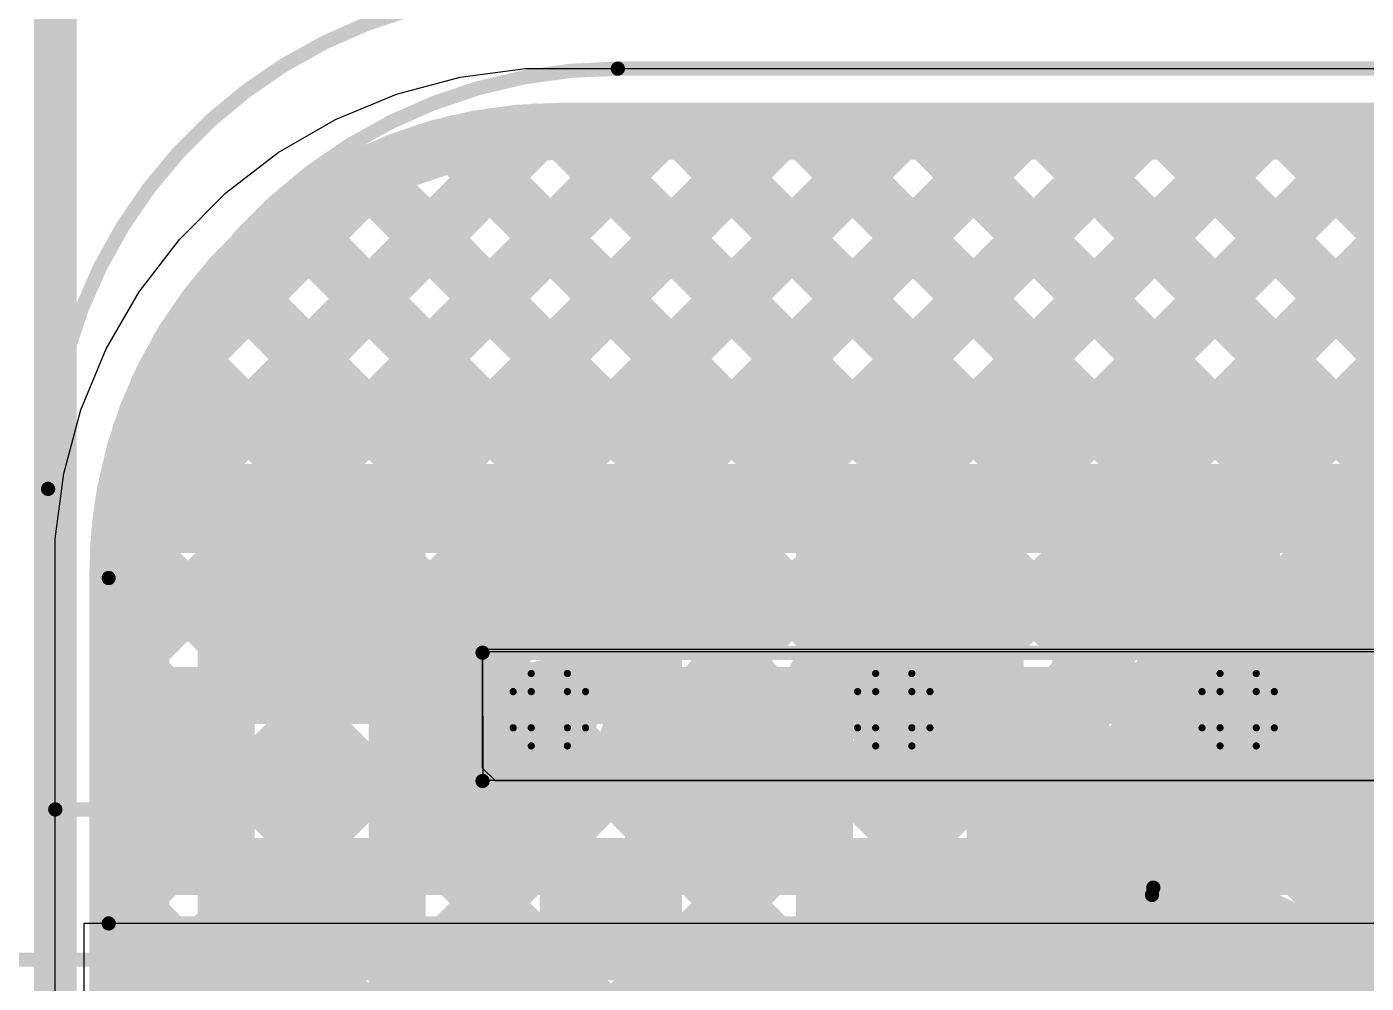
# Model space of a CAD drawing. Header units: millimetres. Extents: x 13 to 259, y -2 to 326.
# Drawn here: x 67.6 to 77, y 75.38 to 82.09 of the extents above; entities that cross this region are included whole.
import ezdxf

# ---------------------------------------------------------------- set-up
doc = ezdxf.new("R2010")
doc.units = ezdxf.units.MM
for name, color, linetype in [('BottomLayer', 5, 'Continuous'), ('BottomSolder', 6, 'Continuous'), ('ConnectLayer', 7, 'Continuous'), ('DrillDrawing', 1, 'Continuous'), ('Mechanical14', 56, 'Continuous'), ('Mechanical2', 216, 'Continuous'), ('Mechanical34', 56, 'Continuous'), ('Mechanical8', 56, 'Continuous'), ('Mechanical9', 56, 'Continuous'), ('MidLayer1', 16, 'Continuous'), ('MidLayer2', 76, 'Continuous'), ('MidLayer3', 90, 'Continuous'), ('MidLayer4', 156, 'Continuous'), ('MidLayer5', 130, 'Continuous'), ('MidLayer6', 216, 'Continuous'), ('MultiLayer', 9, 'Continuous'), ('TopLayer', 1, 'Continuous'), ('TopSolder', 216, 'Continuous')]:
    doc.layers.add(name, color=color, linetype=linetype)

# ---------------------------------------------------------------- blocks, each defined once
blk = doc.blocks.new('MTG240_400_177')
at = {"layer": 'BottomLayer', "const_width": 2}
blk.add_lwpolyline([(-1, 0, 1), (1, 0, 1)], format="xyb", close=True, dxfattribs=at)
at = {"layer": 'BottomSolder', "const_width": 2.1016}
blk.add_lwpolyline([(-1.0508, 0, 1), (1.0508, 0, 1)], format="xyb", close=True, dxfattribs=at)
at = {"layer": 'MidLayer1', "const_width": 2}
blk.add_lwpolyline([(-1, 0, 1), (1, 0, 1)], format="xyb", close=True, dxfattribs=at)
at = {"layer": 'MidLayer2', "const_width": 2}
blk.add_lwpolyline([(-1, 0, 1), (1, 0, 1)], format="xyb", close=True, dxfattribs=at)
at = {"layer": 'MidLayer3', "const_width": 2}
blk.add_lwpolyline([(-1, 0, 1), (1, 0, 1)], format="xyb", close=True, dxfattribs=at)
at = {"layer": 'MidLayer4', "const_width": 2}
blk.add_lwpolyline([(-1, 0, 1), (1, 0, 1)], format="xyb", close=True, dxfattribs=at)
at = {"layer": 'MidLayer5', "const_width": 2}
blk.add_lwpolyline([(-1, 0, 1), (1, 0, 1)], format="xyb", close=True, dxfattribs=at)
at = {"layer": 'MidLayer6', "const_width": 2}
blk.add_lwpolyline([(-1, 0, 1), (1, 0, 1)], format="xyb", close=True, dxfattribs=at)
at = {"layer": 'MultiLayer', "const_width": 2}
blk.add_lwpolyline([(-1, 0, 1), (1, 0, 1)], format="xyb", close=True, dxfattribs=at)
at = {"layer": 'TopLayer', "const_width": 2}
blk.add_lwpolyline([(-1, 0, 1), (1, 0, 1)], format="xyb", close=True, dxfattribs=at)
at = {"layer": 'TopSolder', "const_width": 2.1016}
blk.add_lwpolyline([(-1.0508, 0, 1), (1.0508, 0, 1)], format="xyb", close=True, dxfattribs=at)
blk = doc.blocks.new('MTG270_500_182')
at = {"layer": 'BottomLayer', "const_width": 2.5}
blk.add_lwpolyline([(-1.25, 0, 1), (1.25, 0, 1)], format="xyb", close=True, dxfattribs=at)
at = {"layer": 'BottomSolder', "const_width": 2.6016}
blk.add_lwpolyline([(-1.3008, 0, 1), (1.3008, 0, 1)], format="xyb", close=True, dxfattribs=at)
at = {"layer": 'MidLayer1', "const_width": 2.5}
blk.add_lwpolyline([(-1.25, 0, 1), (1.25, 0, 1)], format="xyb", close=True, dxfattribs=at)
at = {"layer": 'MidLayer2', "const_width": 2.5}
blk.add_lwpolyline([(-1.25, 0, 1), (1.25, 0, 1)], format="xyb", close=True, dxfattribs=at)
at = {"layer": 'MidLayer3', "const_width": 2.5}
blk.add_lwpolyline([(-1.25, 0, 1), (1.25, 0, 1)], format="xyb", close=True, dxfattribs=at)
at = {"layer": 'MidLayer4', "const_width": 2.5}
blk.add_lwpolyline([(-1.25, 0, 1), (1.25, 0, 1)], format="xyb", close=True, dxfattribs=at)
at = {"layer": 'MidLayer5', "const_width": 2.5}
blk.add_lwpolyline([(-1.25, 0, 1), (1.25, 0, 1)], format="xyb", close=True, dxfattribs=at)
at = {"layer": 'MidLayer6', "const_width": 2.5}
blk.add_lwpolyline([(-1.25, 0, 1), (1.25, 0, 1)], format="xyb", close=True, dxfattribs=at)
at = {"layer": 'MultiLayer', "const_width": 2.5}
blk.add_lwpolyline([(-1.25, 0, 1), (1.25, 0, 1)], format="xyb", close=True, dxfattribs=at)
at = {"layer": 'TopLayer', "const_width": 2.5}
blk.add_lwpolyline([(-1.25, 0, 1), (1.25, 0, 1)], format="xyb", close=True, dxfattribs=at)
at = {"layer": 'TopSolder', "const_width": 2.6016}
blk.add_lwpolyline([(-1.3008, 0, 1), (1.3008, 0, 1)], format="xyb", close=True, dxfattribs=at)

msp = doc.modelspace()

# ---------------------------------------------------------------- linework, layer by layer
at = {"layer": 'BottomLayer', "const_width": 0.25}
for points in [[(71.144, 77.3, 1), (71.394, 77.3, 1)], [(73.5622, 77.3, 1), (73.8121, 77.3, 1)], [(75.9803, 77.3, 1), (76.2303, 77.3, 1)]]:
    msp.add_lwpolyline(points, format="xyb", close=True, dxfattribs=at)
at = {"layer": 'BottomSolder', "const_width": 0.3516}
for points in [[(71.0932, 77.3, 1), (71.4448, 77.3, 1)], [(73.5114, 77.3, 1), (73.8629, 77.3, 1)], [(75.9295, 77.3, 1), (76.2811, 77.3, 1)]]:
    msp.add_lwpolyline(points, format="xyb", close=True, dxfattribs=at)
at = {"layer": 'ConnectLayer'}
for p, q in [((70.1949, 81.6197), (70.6422, 81.7396)), ((70.1949, 81.6197), (70.6422, 81.7395)), ((70.6422, 81.7396), (71.1014, 81.8)), ((70.6422, 81.7395), (71.1014, 81.8)), ((71.1014, 81.8), (71.3329, 81.8)), ((71.1014, 81.8), (71.3329, 81.8)), ((71.3329, 81.8), (93.9, 81.8)), ((71.3329, 81.8), (71.3329, 81.8)), ((71.3329, 81.8), (93.9, 81.8)), ((69.767, 81.4425), (70.1949, 81.6197)), ((69.767, 81.4425), (70.1949, 81.6197)), ((69.3659, 81.2109), (69.767, 81.4425)), ((69.3659, 81.2109), (69.767, 81.4425)), ((68.9985, 80.929), (69.3659, 81.2109)), ((68.9985, 80.929), (69.3659, 81.2109)), ((68.6711, 80.6015), (68.9985, 80.929)), ((68.6711, 80.6015), (68.9985, 80.929)), ((68.3891, 80.2341), (68.6711, 80.6015)), ((68.3891, 80.2341), (68.6711, 80.6015)), ((68.1576, 79.833), (68.3891, 80.2341)), ((68.1576, 79.833), (68.3891, 80.2341)), ((67.9803, 79.4052), (68.1576, 79.833)), ((67.9804, 79.4052), (68.1576, 79.833)), ((67.8605, 78.9578), (67.9803, 79.4052)), ((67.8605, 78.9578), (67.9804, 79.4052)), ((67.8, 78.4987), (67.8605, 78.9578)), ((67.8, 78.4987), (67.8605, 78.9578)), ((67.8, 78.2671), (67.8, 78.4987)), ((67.8, 78.2671), (67.8, 78.4987)), ((67.8, 78.1475), (67.8, 78.2671)), ((67.8, 78.2671), (67.8, 78.2671)), ((67.8, 78.2671), (67.8, 78.2671)), ((67.8, 67.8), (67.8, 78.2671)), ((67.8, 67.8), (67.8, 78.1475)), ((70.8, 77.15), (70.8, 77.725)), ((70.8, 77.725), (100.8311, 77.725)), ((70.8, 76.8898), (70.8, 77.15)), ((70.8898, 76.8), (70.8, 76.8898)), ((101.875, 76.8), (70.8898, 76.8))]:
    msp.add_line(p, q, dxfattribs=at)
at = {"layer": 'ConnectLayer', "const_width": 0.4}
for points in [[(68.24, 77.5738), (72.0262, 81.36)], [(68.24, 75.8768), (73.7233, 81.36)], [(68.24, 73.3312), (76.2688, 81.36)], [(68.24, 76.7253), (72.8747, 81.36)], [(68.24, 77.5738), (72.0262, 81.36)], [(68.24, 75.8768), (73.7233, 81.36)], [(68.24, 73.3312), (76.2688, 81.36)], [(68.24, 76.7253), (72.8747, 81.36)], [(68.24, 68.24), (81.36, 81.36)], [(68.24, 68.24), (81.36, 81.36)], [(68.24, 71.6342), (77.9659, 81.36)], [(68.24, 69.0886), (80.5115, 81.36)], [(68.24, 70.7856), (78.8144, 81.36)], [(68.24, 69.9371), (79.663, 81.36)], [(68.24, 72.4827), (77.1174, 81.36)], [(68.24, 74.1797), (75.4203, 81.36)], [(68.24, 73.3312), (76.2688, 81.36)], [(68.24, 77.5738), (72.0262, 81.36)], [(68.24, 75.0283), (74.5718, 81.36)], [(68.24, 76.7253), (72.8747, 81.36)], [(68.24, 75.8768), (73.7233, 81.36)], [(68.24, 76.7253), (72.8747, 81.36)], [(68.24, 77.5738), (72.0262, 81.36)], [(68.2442, 78.4265), (71.1736, 81.3559)], [(68.2442, 78.4265), (71.1736, 81.3559)], [(68.2442, 78.4265), (71.1736, 81.3559)], [(68.2442, 78.4265), (71.1736, 81.3559)], [(69.0885, 68.24), (82.2085, 81.36)], [(69.1827, 79.365), (71.1736, 81.3559)], [(69.9371, 68.24), (83.0571, 81.36)], [(70.0312, 79.365), (72.0262, 81.36)], [(70.1383, 77.775), (73.7233, 81.36)], [(70.8797, 79.365), (72.8747, 81.36)], [(71.0656, 77.8538), (74.5718, 81.36)], [(71.0656, 77.8538), (74.5718, 81.36)], [(71.2834, 78.0717), (74.5718, 81.36)], [(71.3329, 81.36), (93.9, 81.36)], [(71.3329, 81.36), (93.9, 81.36)], [(71.3329, 81.36), (93.9, 81.36)], [(71.3329, 81.36), (93.9, 81.36)], [(71.3329, 81.36), (93.9, 81.36)], [(71.3748, 81.36), (75.5217, 77.213)], [(71.3748, 81.36), (75.5217, 77.213)], [(71.3748, 81.36), (84.4948, 68.24)], [(71.3748, 81.36), (73.3698, 79.365)], [(71.3748, 81.36), (74.6631, 78.0717)], [(71.7283, 79.365), (73.7233, 81.36)], [(71.7293, 77.669), (75.4203, 81.36)], [(71.7293, 77.669), (75.4203, 81.36)], [(72.003, 74.5486), (78.8144, 81.36)], [(72.003, 74.5486), (78.8144, 81.36)], [(72.132, 78.0717), (75.4203, 81.36)], [(72.2233, 81.36), (75.7867, 77.7966)], [(72.2233, 81.36), (75.7867, 77.7966)], [(72.2233, 81.36), (85.3433, 68.24)], [(72.2233, 81.36), (74.2183, 79.365)], [(72.2233, 81.36), (75.5116, 78.0717)], [(72.5768, 79.365), (74.5718, 81.36)], [(72.9805, 78.0717), (76.2688, 81.36)], [(73.0718, 81.36), (78.2764, 76.1554)], [(73.0718, 81.36), (78.2764, 76.1554)], [(73.0718, 81.36), (86.1918, 68.24)], [(73.0718, 81.36), (75.0668, 79.365)], [(73.0718, 81.36), (76.3602, 78.0717)], [(73.4253, 79.365), (75.4203, 81.36)], [(73.6459, 77.8886), (77.1174, 81.36)], [(73.6459, 77.8886), (77.1174, 81.36)], [(73.829, 78.0717), (77.1174, 81.36)], [(73.9204, 81.36), (77.9352, 77.3452)], [(73.9204, 81.36), (77.9352, 77.3452)], [(73.9204, 81.36), (87.0404, 68.24)], [(73.9204, 81.36), (75.9154, 79.365)], [(73.9204, 81.36), (77.2087, 78.0717)], [(74.1991, 77.5932), (77.9659, 81.36)], [(74.1991, 77.5932), (77.9659, 81.36)], [(74.2738, 79.365), (76.2688, 81.36)], [(74.6776, 78.0717), (77.9659, 81.36)], [(74.7689, 81.36), (78.2879, 77.841)], [(74.7689, 81.36), (78.2879, 77.841)], [(74.7689, 81.36), (87.8889, 68.24)], [(74.7689, 81.36), (76.7639, 79.365)], [(74.7689, 81.36), (78.0572, 78.0717)], [(75.1224, 79.365), (77.1174, 81.36)], [(75.5261, 78.0717), (78.8144, 81.36)], [(75.6174, 81.36), (84.4418, 72.5356)], [(75.6174, 81.36), (84.4418, 72.5356)], [(75.6174, 81.36), (88.7374, 68.24)], [(75.6174, 81.36), (77.6124, 79.365)], [(75.6174, 81.36), (78.9058, 78.0717)], [(75.9709, 79.365), (77.9659, 81.36)], [(76.1872, 77.8843), (79.663, 81.36)], [(76.1872, 77.8843), (79.663, 81.36)], [(76.3483, 76.3483), (81.36, 81.36)], [(76.3483, 76.3483), (81.36, 81.36)], [(76.3483, 76.3483), (81.36, 81.36)], [(76.3483, 76.3483), (81.36, 81.36)], [(76.3746, 78.0717), (79.663, 81.36)], [(76.4659, 81.36), (80.372, 77.4539)], [(76.4659, 81.36), (80.372, 77.4539)], [(76.4659, 81.36), (89.5859, 68.24)], [(76.4659, 81.36), (78.4609, 79.365)], [(76.4659, 81.36), (79.7543, 78.0717)], [(76.658, 77.5065), (80.5115, 81.36)], [(76.658, 77.5065), (80.5115, 81.36)], [(76.8194, 79.365), (78.8144, 81.36)], [(70.6116, 81.2747), (75.386, 76.5003)], [(70.6116, 81.2747), (75.386, 76.5003)], [(70.6116, 81.2747), (83.6462, 68.24)], [(70.6116, 81.2747), (72.5212, 79.365)], [(70.6116, 81.2747), (73.8146, 78.0717)], [(68.5182, 79.5491), (70.051, 81.0818)], [(68.5182, 79.5491), (70.051, 81.0818)], [(68.5182, 79.5491), (70.051, 81.0818)], [(68.5182, 79.5491), (70.051, 81.0818)], [(68.5182, 79.5491), (70.051, 81.0818)], [(69.9863, 81.0515), (73.296, 77.7417)], [(69.9863, 81.0515), (73.296, 77.7417)], [(69.9863, 81.0515), (82.7977, 68.24)], [(69.9863, 81.0515), (71.6727, 79.365)], [(69.9863, 81.0515), (72.9661, 78.0717)], [(69.4604, 80.7288), (73.1662, 77.023)], [(69.4604, 80.7288), (73.1662, 77.023)], [(69.4604, 80.7288), (81.9492, 68.24)], [(69.4604, 80.7288), (70.8242, 79.365)], [(69.4604, 80.7288), (72.1175, 78.0717)], [(69.0201, 80.3206), (71.4961, 77.8445)], [(69.0201, 80.3206), (71.4961, 77.8445)], [(69.0201, 80.3206), (81.1007, 68.24)], [(69.0201, 80.3206), (69.9757, 79.365)], [(69.0201, 80.3206), (71.269, 78.0717)], [(68.6633, 79.8289), (70.8152, 77.677)], [(68.6633, 79.8289), (70.8152, 77.677)], [(68.6633, 79.8289), (80.2521, 68.24)], [(68.6633, 79.8289), (69.1271, 79.365)], [(68.6633, 79.8289), (70.5417, 77.9504)], [(68.4415, 79.365), (81.9644, 79.365)], [(68.3987, 79.2449), (73.0175, 74.6261)], [(68.3987, 79.2449), (73.0175, 74.6261)], [(68.3987, 79.2449), (79.4036, 68.24)], [(68.3987, 79.2449), (69.8686, 77.775)], [(68.2908, 78.825), (131.6358, 78.825)], [(68.3999, 68.24), (68.3999, 78.825)], [(68.9999, 68.24), (68.9999, 78.825)], [(69.5999, 68.24), (69.5999, 78.825)], [(70.1999, 68.24), (70.1999, 78.825)], [(70.7999, 68.24), (70.7999, 78.825)], [(71.3999, 68.24), (71.3999, 78.825)], [(71.9999, 68.24), (71.9999, 78.825)], [(72.5999, 68.24), (72.5999, 78.825)], [(73.1999, 68.24), (73.1999, 78.825)], [(73.7999, 68.24), (73.7999, 78.825)], [(74.3999, 68.24), (74.3999, 78.825)], [(74.9998, 68.24), (74.9998, 78.825)], [(75.5998, 68.24), (75.5998, 78.825)], [(76.1998, 68.24), (76.1998, 78.825)], [(76.7998, 68.24), (76.7998, 78.825)], [(68.2523, 78.5427), (73.1383, 73.6568)], [(68.2523, 78.5427), (73.1383, 73.6568)], [(68.2523, 78.5427), (78.5551, 68.24)], [(68.2523, 78.5427), (69.675, 77.12)], [(68.258, 78.5998), (131.6685, 78.5998)], [(68.24, 68.24), (68.24, 78.2671)], [(68.24, 68.24), (68.24, 78.2671)], [(68.24, 68.24), (68.24, 78.2671)], [(68.24, 68.24), (68.24, 78.2671)], [(68.24, 68.24), (68.24, 78.2671)], [(70.5549, 77.9701), (70.6674, 78.0453)], [(70.6674, 78.0453), (70.8, 78.0717)], [(70.8, 78.0717), (82.0101, 78.0717)], [(68.24, 77.9998), (133.1439, 77.9998)], [(70.4798, 77.8577), (70.5549, 77.9701)], [(70.4633, 77.775), (70.4798, 77.8577)], [(69.675, 77.775), (70.4633, 77.775)], [(69.675, 77.775), (69.675, 72.4561)], [(68.24, 77.7065), (71.0017, 74.9448)], [(68.24, 77.7065), (71.0017, 74.9448)], [(68.24, 77.7065), (77.7066, 68.24)], [(68.24, 77.7065), (69.675, 76.2715)], [(68.24, 75.0283), (70.7152, 77.5034)], [(68.24, 75.0283), (70.7152, 77.5034)], [(71.8135, 77.5271), (73.6761, 75.6645)], [(71.8135, 77.5271), (73.6761, 75.6645)], [(68.24, 77.3998), (132.9186, 77.3998)], [(68.24, 72.4827), (73.0986, 77.3412)], [(68.24, 72.4827), (73.0986, 77.3412)], [(68.24, 75.8768), (69.675, 77.3118)], [(74.6509, 76.348), (75.521, 77.2181)], [(74.6509, 76.348), (75.521, 77.2181)], [(76.9009, 76.0524), (77.9633, 77.1148)], [(76.9009, 76.0524), (77.9633, 77.1148)], [(76.6019, 76.9814), (77.6276, 75.9557)], [(76.6019, 76.9814), (77.6276, 75.9557)], [(68.24, 76.858), (70.7384, 74.3596)], [(68.24, 76.858), (70.7384, 74.3596)], [(68.24, 76.858), (76.858, 68.24)], [(68.24, 76.858), (69.675, 75.423)], [(68.24, 74.1797), (70.9, 76.8397)], [(68.24, 74.1797), (70.9, 76.8397)], [(71.646, 76.8462), (73.3397, 75.1524)], [(71.646, 76.8462), (73.3397, 75.1524)], [(74.1289, 76.9089), (74.6792, 76.3585)], [(74.1289, 76.9089), (74.6792, 76.3585)], [(68.24, 76.7998), (140.6197, 76.7998)], [(71.6215, 75.0156), (73.3939, 76.788)], [(71.6215, 75.0156), (73.3939, 76.788)], [(73.4101, 76.7791), (74.1212, 76.068)], [(73.4101, 76.7791), (74.1212, 76.068)], [(75.6498, 76.4983), (75.8988, 76.7473)], [(75.6498, 76.4983), (75.8988, 76.7473)], [(76.0183, 76.7165), (76.4112, 76.3236)], [(76.0183, 76.7165), (76.4112, 76.3236)], [(68.24, 75.0283), (69.675, 76.4633)], [(68.24, 76.1998), (141.7249, 76.1998)], [(68.24, 76.0095), (71.8879, 72.3616)], [(68.24, 76.0095), (71.8879, 72.3616)], [(68.24, 76.0095), (76.0095, 68.24)], [(68.24, 76.0095), (69.675, 74.5745)], [(68.24, 74.1797), (69.675, 75.6147)], [(68.24, 75.5998), (134.4732, 75.5998)]]:
    msp.add_lwpolyline(points, dxfattribs=at)
for points in [[(68.24, 78.2671, -0.414214), (71.3329, 81.36)], [(68.24, 78.2671, -0.414214), (71.3329, 81.36)], [(68.24, 78.2671, -0.414214), (71.3329, 81.36)], [(68.24, 78.2671, -0.414214), (71.3329, 81.36)], [(68.4415, 79.365, -0.311505), (71.3329, 81.36)], [(68.24, 78.2671, -0.045373), (68.2908, 78.825)], [(73.25, 74.9436, -0.554479), (77.2454, 75.7517)], [(73.25, 74.9436, -0.554479), (77.2454, 75.7517)]]:
    msp.add_lwpolyline(points, format="xyb", dxfattribs=at)
at = {"layer": 'ConnectLayer'}
for points, const_width in [([(71.0736, 81.3559, 1), (71.2736, 81.3559, 1)], 0.2), ([(71.0736, 81.3559, 1), (71.2736, 81.3559, 1)], 0.2), ([(71.0736, 81.3559, 1), (71.2736, 81.3559, 1)], 0.2), ([(71.0736, 81.3559, 1), (71.2736, 81.3559, 1)], 0.2), ([(71.0736, 81.3559, 1), (71.2736, 81.3559, 1)], 0.2), ([(71.2329, 81.36, 1), (71.4329, 81.36, 1)], 0.2), ([(71.2329, 81.36, 1), (71.4329, 81.36, 1)], 0.2), ([(71.2329, 81.36, 1), (71.4329, 81.36, 1)], 0.2), ([(71.2329, 81.36, 1), (71.4329, 81.36, 1)], 0.2), ([(71.2329, 81.36, 1), (71.4329, 81.36, 1)], 0.2), ([(71.2329, 81.36, 1), (71.4329, 81.36, 1)], 0.2), ([(71.2329, 81.36, 1), (71.4329, 81.36, 1)], 0.2), ([(71.2329, 81.36, 1), (71.4329, 81.36, 1)], 0.2), ([(71.2329, 81.36, 1), (71.4329, 81.36, 1)], 0.2), ([(71.2329, 81.36, 1), (71.4329, 81.36, 1)], 0.2), ([(71.2748, 81.36, 1), (71.4748, 81.36, 1)], 0.2), ([(71.2748, 81.36, 1), (71.4748, 81.36, 1)], 0.2), ([(71.2748, 81.36, 1), (71.4748, 81.36, 1)], 0.2), ([(71.2748, 81.36, 1), (71.4748, 81.36, 1)], 0.2), ([(71.2748, 81.36, 1), (71.4748, 81.36, 1)], 0.2), ([(71.9262, 81.36, 1), (72.1262, 81.36, 1)], 0.2), ([(71.9262, 81.36, 1), (72.1262, 81.36, 1)], 0.2), ([(71.9262, 81.36, 1), (72.1262, 81.36, 1)], 0.2), ([(71.9262, 81.36, 1), (72.1262, 81.36, 1)], 0.2), ([(71.9262, 81.36, 1), (72.1262, 81.36, 1)], 0.2), ([(72.1233, 81.36, 1), (72.3233, 81.36, 1)], 0.2), ([(72.1233, 81.36, 1), (72.3233, 81.36, 1)], 0.2), ([(72.1233, 81.36, 1), (72.3233, 81.36, 1)], 0.2), ([(72.1233, 81.36, 1), (72.3233, 81.36, 1)], 0.2), ([(72.1233, 81.36, 1), (72.3233, 81.36, 1)], 0.2), ([(72.7747, 81.36, 1), (72.9747, 81.36, 1)], 0.2), ([(72.7747, 81.36, 1), (72.9747, 81.36, 1)], 0.2), ([(72.7747, 81.36, 1), (72.9747, 81.36, 1)], 0.2), ([(72.7747, 81.36, 1), (72.9747, 81.36, 1)], 0.2), ([(72.7747, 81.36, 1), (72.9747, 81.36, 1)], 0.2), ([(72.9718, 81.36, 1), (73.1718, 81.36, 1)], 0.2), ([(72.9718, 81.36, 1), (73.1718, 81.36, 1)], 0.2), ([(72.9718, 81.36, 1), (73.1718, 81.36, 1)], 0.2), ([(72.9718, 81.36, 1), (73.1718, 81.36, 1)], 0.2), ([(72.9718, 81.36, 1), (73.1718, 81.36, 1)], 0.2), ([(73.6233, 81.36, 1), (73.8233, 81.36, 1)], 0.2), ([(73.6233, 81.36, 1), (73.8233, 81.36, 1)], 0.2), ([(73.6233, 81.36, 1), (73.8233, 81.36, 1)], 0.2), ([(73.6233, 81.36, 1), (73.8233, 81.36, 1)], 0.2), ([(73.6233, 81.36, 1), (73.8233, 81.36, 1)], 0.2), ([(73.8204, 81.36, 1), (74.0204, 81.36, 1)], 0.2), ([(73.8204, 81.36, 1), (74.0204, 81.36, 1)], 0.2), ([(73.8204, 81.36, 1), (74.0204, 81.36, 1)], 0.2), ([(73.8204, 81.36, 1), (74.0204, 81.36, 1)], 0.2), ([(73.8204, 81.36, 1), (74.0204, 81.36, 1)], 0.2), ([(74.4718, 81.36, 1), (74.6718, 81.36, 1)], 0.2), ([(74.4718, 81.36, 1), (74.6718, 81.36, 1)], 0.2), ([(74.4718, 81.36, 1), (74.6718, 81.36, 1)], 0.2), ([(74.4718, 81.36, 1), (74.6718, 81.36, 1)], 0.2), ([(74.4718, 81.36, 1), (74.6718, 81.36, 1)], 0.2), ([(74.6689, 81.36, 1), (74.8689, 81.36, 1)], 0.2), ([(74.6689, 81.36, 1), (74.8689, 81.36, 1)], 0.2), ([(74.6689, 81.36, 1), (74.8689, 81.36, 1)], 0.2), ([(74.6689, 81.36, 1), (74.8689, 81.36, 1)], 0.2), ([(74.6689, 81.36, 1), (74.8689, 81.36, 1)], 0.2), ([(75.3203, 81.36, 1), (75.5203, 81.36, 1)], 0.2), ([(75.3203, 81.36, 1), (75.5203, 81.36, 1)], 0.2), ([(75.3203, 81.36, 1), (75.5203, 81.36, 1)], 0.2), ([(75.3203, 81.36, 1), (75.5203, 81.36, 1)], 0.2), ([(75.3203, 81.36, 1), (75.5203, 81.36, 1)], 0.2), ([(75.5174, 81.36, 1), (75.7174, 81.36, 1)], 0.2), ([(75.5174, 81.36, 1), (75.7174, 81.36, 1)], 0.2), ([(75.5174, 81.36, 1), (75.7174, 81.36, 1)], 0.2), ([(75.5174, 81.36, 1), (75.7174, 81.36, 1)], 0.2), ([(75.5174, 81.36, 1), (75.7174, 81.36, 1)], 0.2), ([(76.1688, 81.36, 1), (76.3688, 81.36, 1)], 0.2), ([(76.1688, 81.36, 1), (76.3688, 81.36, 1)], 0.2), ([(76.1688, 81.36, 1), (76.3688, 81.36, 1)], 0.2), ([(76.1688, 81.36, 1), (76.3688, 81.36, 1)], 0.2), ([(76.1688, 81.36, 1), (76.3688, 81.36, 1)], 0.2), ([(76.3659, 81.36, 1), (76.5659, 81.36, 1)], 0.2), ([(76.3659, 81.36, 1), (76.5659, 81.36, 1)], 0.2), ([(76.3659, 81.36, 1), (76.5659, 81.36, 1)], 0.2), ([(76.3659, 81.36, 1), (76.5659, 81.36, 1)], 0.2), ([(76.3659, 81.36, 1), (76.5659, 81.36, 1)], 0.2), ([(77.0174, 81.36, 1), (77.2174, 81.36, 1)], 0.2), ([(77.0174, 81.36, 1), (77.2174, 81.36, 1)], 0.2), ([(77.0174, 81.36, 1), (77.2174, 81.36, 1)], 0.2), ([(77.0174, 81.36, 1), (77.2174, 81.36, 1)], 0.2), ([(77.0174, 81.36, 1), (77.2174, 81.36, 1)], 0.2), ([(70.5116, 81.2747, 1), (70.7116, 81.2747, 1)], 0.2), ([(70.5116, 81.2747, 1), (70.7116, 81.2747, 1)], 0.2), ([(70.5116, 81.2747, 1), (70.7116, 81.2747, 1)], 0.2), ([(70.5116, 81.2747, 1), (70.7116, 81.2747, 1)], 0.2), ([(70.5116, 81.2747, 1), (70.7116, 81.2747, 1)], 0.2), ([(69.951, 81.0818, 1), (70.151, 81.0818, 1)], 0.2), ([(69.951, 81.0818, 1), (70.151, 81.0818, 1)], 0.2), ([(69.951, 81.0818, 1), (70.151, 81.0818, 1)], 0.2), ([(69.951, 81.0818, 1), (70.151, 81.0818, 1)], 0.2), ([(69.951, 81.0818, 1), (70.151, 81.0818, 1)], 0.2), ([(69.8863, 81.0515, 1), (70.0863, 81.0515, 1)], 0.2), ([(69.8863, 81.0515, 1), (70.0863, 81.0515, 1)], 0.2), ([(69.8863, 81.0515, 1), (70.0863, 81.0515, 1)], 0.2), ([(69.8863, 81.0515, 1), (70.0863, 81.0515, 1)], 0.2), ([(69.8863, 81.0515, 1), (70.0863, 81.0515, 1)], 0.2), ([(69.3604, 80.7288, 1), (69.5604, 80.7288, 1)], 0.2), ([(69.3604, 80.7288, 1), (69.5604, 80.7288, 1)], 0.2), ([(69.3604, 80.7288, 1), (69.5604, 80.7288, 1)], 0.2), ([(69.3604, 80.7288, 1), (69.5604, 80.7288, 1)], 0.2), ([(69.3604, 80.7288, 1), (69.5604, 80.7288, 1)], 0.2), ([(68.9201, 80.3206, 1), (69.1201, 80.3206, 1)], 0.2), ([(68.9201, 80.3206, 1), (69.1201, 80.3206, 1)], 0.2), ([(68.9201, 80.3206, 1), (69.1201, 80.3206, 1)], 0.2), ([(68.9201, 80.3206, 1), (69.1201, 80.3206, 1)], 0.2), ([(68.9201, 80.3206, 1), (69.1201, 80.3206, 1)], 0.2), ([(68.5633, 79.8289, 1), (68.7633, 79.8289, 1)], 0.2), ([(68.5633, 79.8289, 1), (68.7633, 79.8289, 1)], 0.2), ([(68.5633, 79.8289, 1), (68.7633, 79.8289, 1)], 0.2), ([(68.5633, 79.8289, 1), (68.7633, 79.8289, 1)], 0.2), ([(68.5633, 79.8289, 1), (68.7633, 79.8289, 1)], 0.2), ([(68.4182, 79.5491, 1), (68.6182, 79.5491, 1)], 0.2), ([(68.4182, 79.5491, 1), (68.6182, 79.5491, 1)], 0.2), ([(68.4182, 79.5491, 1), (68.6182, 79.5491, 1)], 0.2), ([(68.4182, 79.5491, 1), (68.6182, 79.5491, 1)], 0.2), ([(68.4182, 79.5491, 1), (68.6182, 79.5491, 1)], 0.2), ([(68.3415, 79.365, 1), (68.5415, 79.365, 1)], 0.2), ([(68.3415, 79.365, 1), (68.5415, 79.365, 1)], 0.2), ([(69.0271, 79.365, 1), (69.2271, 79.365, 1)], 0.2), ([(69.0827, 79.365, 1), (69.2827, 79.365, 1)], 0.2), ([(69.8757, 79.365, 1), (70.0757, 79.365, 1)], 0.2), ([(69.9312, 79.365, 1), (70.1312, 79.365, 1)], 0.2), ([(70.7242, 79.365, 1), (70.9242, 79.365, 1)], 0.2), ([(70.7797, 79.365, 1), (70.9797, 79.365, 1)], 0.2), ([(71.5727, 79.365, 1), (71.7727, 79.365, 1)], 0.2), ([(71.6283, 79.365, 1), (71.8283, 79.365, 1)], 0.2), ([(72.4212, 79.365, 1), (72.6212, 79.365, 1)], 0.2), ([(72.4768, 79.365, 1), (72.6768, 79.365, 1)], 0.2), ([(73.2698, 79.365, 1), (73.4698, 79.365, 1)], 0.2), ([(73.3253, 79.365, 1), (73.5253, 79.365, 1)], 0.2), ([(74.1183, 79.365, 1), (74.3183, 79.365, 1)], 0.2), ([(74.1738, 79.365, 1), (74.3738, 79.365, 1)], 0.2), ([(74.9668, 79.365, 1), (75.1668, 79.365, 1)], 0.2), ([(75.0224, 79.365, 1), (75.2224, 79.365, 1)], 0.2), ([(75.8154, 79.365, 1), (76.0154, 79.365, 1)], 0.2), ([(75.8709, 79.365, 1), (76.0709, 79.365, 1)], 0.2), ([(76.6639, 79.365, 1), (76.8639, 79.365, 1)], 0.2), ([(76.7194, 79.365, 1), (76.9194, 79.365, 1)], 0.2), ([(68.2987, 79.2449, 1), (68.4987, 79.2449, 1)], 0.2), ([(68.2987, 79.2449, 1), (68.4987, 79.2449, 1)], 0.2), ([(68.2987, 79.2449, 1), (68.4987, 79.2449, 1)], 0.2), ([(68.2987, 79.2449, 1), (68.4987, 79.2449, 1)], 0.2), ([(68.1908, 78.825, 1), (68.3908, 78.825, 1)], 0.2), ([(68.1908, 78.825, 1), (68.3908, 78.825, 1)], 0.2), ([(68.2999, 78.825, 1), (68.4999, 78.825, 1)], 0.2), ([(68.8999, 78.825, 1), (69.0999, 78.825, 1)], 0.2), ([(69.4999, 78.825, 1), (69.6999, 78.825, 1)], 0.2), ([(70.0999, 78.825, 1), (70.2999, 78.825, 1)], 0.2), ([(70.6999, 78.825, 1), (70.8999, 78.825, 1)], 0.2), ([(71.2999, 78.825, 1), (71.4999, 78.825, 1)], 0.2), ([(71.8999, 78.825, 1), (72.0999, 78.825, 1)], 0.2), ([(72.4999, 78.825, 1), (72.6999, 78.825, 1)], 0.2), ([(73.0999, 78.825, 1), (73.2999, 78.825, 1)], 0.2), ([(73.6999, 78.825, 1), (73.8999, 78.825, 1)], 0.2), ([(74.2999, 78.825, 1), (74.4999, 78.825, 1)], 0.2), ([(74.8999, 78.825, 1), (75.0998, 78.825, 1)], 0.2), ([(75.4998, 78.825, 1), (75.6998, 78.825, 1)], 0.2), ([(76.0998, 78.825, 1), (76.2998, 78.825, 1)], 0.2), ([(76.6998, 78.825, 1), (76.8998, 78.825, 1)], 0.2), ([(68.1523, 78.5427, 1), (68.3523, 78.5427, 1)], 0.2), ([(68.1523, 78.5427, 1), (68.3523, 78.5427, 1)], 0.2), ([(68.1523, 78.5427, 1), (68.3523, 78.5427, 1)], 0.2), ([(68.1523, 78.5427, 1), (68.3523, 78.5427, 1)], 0.2), ([(68.158, 78.5998, 1), (68.358, 78.5998, 1)], 0.2), ([(68.1442, 78.4265, 1), (68.3442, 78.4265, 1)], 0.2), ([(68.1442, 78.4265, 1), (68.3442, 78.4265, 1)], 0.2), ([(68.1442, 78.4265, 1), (68.3442, 78.4265, 1)], 0.2), ([(68.1442, 78.4265, 1), (68.3442, 78.4265, 1)], 0.2), ([(68.14, 78.2671, 1), (68.34, 78.2671, 1)], 0.2), ([(68.14, 78.2671, 1), (68.34, 78.2671, 1)], 0.2), ([(68.14, 78.2671, 1), (68.34, 78.2671, 1)], 0.2), ([(68.14, 78.2671, 1), (68.34, 78.2671, 1)], 0.2), ([(68.14, 78.2671, 1), (68.34, 78.2671, 1)], 0.2), ([(68.14, 78.2671, 1), (68.34, 78.2671, 1)], 0.2), ([(68.14, 78.2671, 1), (68.34, 78.2671, 1)], 0.2), ([(68.14, 78.2671, 1), (68.34, 78.2671, 1)], 0.2), ([(68.14, 78.2671, 1), (68.34, 78.2671, 1)], 0.2), ([(68.14, 78.2671, 1), (68.34, 78.2671, 1)], 0.2), ([(70.5674, 78.0453, 1), (70.7674, 78.0453, 1)], 0.2), ([(70.5674, 78.0453, 1), (70.7674, 78.0453, 1)], 0.2), ([(70.7, 78.0717, 1), (70.9, 78.0717, 1)], 0.2), ([(70.7, 78.0717, 1), (70.9, 78.0717, 1)], 0.2), ([(71.169, 78.0717, 1), (71.369, 78.0717, 1)], 0.2), ([(71.1834, 78.0717, 1), (71.3834, 78.0717, 1)], 0.2), ([(72.0175, 78.0717, 1), (72.2175, 78.0717, 1)], 0.2), ([(72.032, 78.0717, 1), (72.232, 78.0717, 1)], 0.2), ([(72.8661, 78.0717, 1), (73.0661, 78.0717, 1)], 0.2), ([(72.8805, 78.0717, 1), (73.0805, 78.0717, 1)], 0.2), ([(73.7146, 78.0717, 1), (73.9146, 78.0717, 1)], 0.2), ([(73.729, 78.0717, 1), (73.929, 78.0717, 1)], 0.2), ([(74.5631, 78.0717, 1), (74.7631, 78.0717, 1)], 0.2), ([(74.5776, 78.0717, 1), (74.7776, 78.0717, 1)], 0.2), ([(75.4116, 78.0717, 1), (75.6116, 78.0717, 1)], 0.2), ([(75.4261, 78.0717, 1), (75.6261, 78.0717, 1)], 0.2), ([(76.2602, 78.0717, 1), (76.4602, 78.0717, 1)], 0.2), ([(76.2746, 78.0717, 1), (76.4746, 78.0717, 1)], 0.2), ([(68.14, 77.9998, 1), (68.34, 77.9998, 1)], 0.2), ([(70.4417, 77.9504, 1), (70.6417, 77.9504, 1)], 0.2), ([(70.4549, 77.9701, 1), (70.6549, 77.9701, 1)], 0.2), ([(70.4549, 77.9701, 1), (70.6549, 77.9701, 1)], 0.2), ([(70.3798, 77.8577, 1), (70.5798, 77.8577, 1)], 0.2), ([(70.3798, 77.8577, 1), (70.5798, 77.8577, 1)], 0.2), ([(71.859, 77.3, 1), (70.679, 77.3, 1)], 0.4), ([(71.859, 77.3, 1), (70.679, 77.3, 1)], 0.4), ([(74.2771, 77.3, 1), (73.0972, 77.3, 1)], 0.4), ([(74.2771, 77.3, 1), (73.0972, 77.3, 1)], 0.4), ([(73.5459, 77.8886, 1), (73.7459, 77.8886, 1)], 0.2), ([(73.5459, 77.8886, 1), (73.7459, 77.8886, 1)], 0.2), ([(76.6953, 77.3, 1), (75.5153, 77.3, 1)], 0.4), ([(76.6953, 77.3, 1), (75.5153, 77.3, 1)], 0.4), ([(76.0872, 77.8843, 1), (76.2872, 77.8843, 1)], 0.2), ([(76.0872, 77.8843, 1), (76.2872, 77.8843, 1)], 0.2), ([(69.575, 77.775, 1), (69.775, 77.775, 1)], 0.2), ([(69.575, 77.775, 1), (69.775, 77.775, 1)], 0.2), ([(69.7686, 77.775, 1), (69.9686, 77.775, 1)], 0.2), ([(70.0383, 77.775, 1), (70.2383, 77.775, 1)], 0.2), ([(70.3633, 77.775, 1), (70.5633, 77.775, 1)], 0.2), ([(70.3633, 77.775, 1), (70.5633, 77.775, 1)], 0.2), ([(70.9656, 77.8538, 1), (71.1656, 77.8538, 1)], 0.2), ([(70.9656, 77.8538, 1), (71.1656, 77.8538, 1)], 0.2), ([(71.3961, 77.8445, 1), (71.5961, 77.8445, 1)], 0.2), ([(71.3961, 77.8445, 1), (71.5961, 77.8445, 1)], 0.2), ([(75.6867, 77.7966, 1), (75.8867, 77.7966, 1)], 0.2), ([(75.6867, 77.7966, 1), (75.8867, 77.7966, 1)], 0.2), ([(68.14, 77.7065, 1), (68.34, 77.7065, 1)], 0.2), ([(68.14, 77.7065, 1), (68.34, 77.7065, 1)], 0.2), ([(68.14, 77.7065, 1), (68.34, 77.7065, 1)], 0.2), ([(68.14, 77.7065, 1), (68.34, 77.7065, 1)], 0.2), ([(70.7152, 77.677, 1), (70.9152, 77.677, 1)], 0.2), ([(70.7152, 77.677, 1), (70.9152, 77.677, 1)], 0.2), ([(71.6293, 77.669, 1), (71.8293, 77.669, 1)], 0.2), ([(71.6293, 77.669, 1), (71.8293, 77.669, 1)], 0.2), ([(73.196, 77.7417, 1), (73.396, 77.7417, 1)], 0.2), ([(73.196, 77.7417, 1), (73.396, 77.7417, 1)], 0.2), ([(68.14, 77.5738, 1), (68.34, 77.5738, 1)], 0.2), ([(68.14, 77.5738, 1), (68.34, 77.5738, 1)], 0.2), ([(68.14, 77.5738, 1), (68.34, 77.5738, 1)], 0.2), ([(68.14, 77.5738, 1), (68.34, 77.5738, 1)], 0.2), ([(74.0991, 77.5932, 1), (74.2991, 77.5932, 1)], 0.2), ([(74.0991, 77.5932, 1), (74.2991, 77.5932, 1)], 0.2), ([(70.6152, 77.5034, 1), (70.8152, 77.5034, 1)], 0.2), ([(70.6152, 77.5034, 1), (70.8152, 77.5034, 1)], 0.2), ([(71.7135, 77.5271, 1), (71.9135, 77.5271, 1)], 0.2), ([(71.7135, 77.5271, 1), (71.9135, 77.5271, 1)], 0.2), ([(76.558, 77.5065, 1), (76.758, 77.5065, 1)], 0.2), ([(76.558, 77.5065, 1), (76.758, 77.5065, 1)], 0.2), ([(68.14, 77.3998, 1), (68.34, 77.3998, 1)], 0.2), ([(69.575, 77.3118, 1), (69.775, 77.3118, 1)], 0.2), ([(70.579, 77.3, 1), (70.779, 77.3, 1)], 0.2), ([(70.579, 77.3, 1), (70.779, 77.3, 1)], 0.2), ([(71.759, 77.3, 1), (71.959, 77.3, 1)], 0.2), ([(71.759, 77.3, 1), (71.959, 77.3, 1)], 0.2), ([(72.9972, 77.3, 1), (73.1972, 77.3, 1)], 0.2), ([(72.9972, 77.3, 1), (73.1972, 77.3, 1)], 0.2), ([(72.9986, 77.3412, 1), (73.1986, 77.3412, 1)], 0.2), ([(72.9986, 77.3412, 1), (73.1986, 77.3412, 1)], 0.2), ([(74.1771, 77.3, 1), (74.3771, 77.3, 1)], 0.2), ([(74.1771, 77.3, 1), (74.3771, 77.3, 1)], 0.2), ([(75.4153, 77.3, 1), (75.6153, 77.3, 1)], 0.2), ([(75.4153, 77.3, 1), (75.6153, 77.3, 1)], 0.2), ([(76.5953, 77.3, 1), (76.7953, 77.3, 1)], 0.2), ([(76.5953, 77.3, 1), (76.7953, 77.3, 1)], 0.2), ([(75.421, 77.2181, 1), (75.621, 77.2181, 1)], 0.2), ([(75.421, 77.2181, 1), (75.621, 77.2181, 1)], 0.2), ([(75.4217, 77.213, 1), (75.6217, 77.213, 1)], 0.2), ([(75.4217, 77.213, 1), (75.6217, 77.213, 1)], 0.2), ([(69.575, 77.12, 1), (69.775, 77.12, 1)], 0.2), ([(73.0662, 77.023, 1), (73.2662, 77.023, 1)], 0.2), ([(73.0662, 77.023, 1), (73.2662, 77.023, 1)], 0.2), ([(76.5019, 76.9814, 1), (76.7019, 76.9814, 1)], 0.2), ([(76.5019, 76.9814, 1), (76.7019, 76.9814, 1)], 0.2), ([(68.14, 76.858, 1), (68.34, 76.858, 1)], 0.2), ([(68.14, 76.858, 1), (68.34, 76.858, 1)], 0.2), ([(68.14, 76.858, 1), (68.34, 76.858, 1)], 0.2), ([(68.14, 76.858, 1), (68.34, 76.858, 1)], 0.2), ([(70.8, 76.8397, 1), (71, 76.8397, 1)], 0.2), ([(70.8, 76.8397, 1), (71, 76.8397, 1)], 0.2), ([(71.546, 76.8462, 1), (71.746, 76.8462, 1)], 0.2), ([(71.546, 76.8462, 1), (71.746, 76.8462, 1)], 0.2), ([(74.0289, 76.9089, 1), (74.2289, 76.9089, 1)], 0.2), ([(74.0289, 76.9089, 1), (74.2289, 76.9089, 1)], 0.2), ([(68.14, 76.7998, 1), (68.34, 76.7998, 1)], 0.2), ([(73.2939, 76.788, 1), (73.4939, 76.788, 1)], 0.2), ([(73.2939, 76.788, 1), (73.4939, 76.788, 1)], 0.2), ([(73.3101, 76.7791, 1), (73.5101, 76.7791, 1)], 0.2), ([(73.3101, 76.7791, 1), (73.5101, 76.7791, 1)], 0.2), ([(75.7988, 76.7473, 1), (75.9988, 76.7473, 1)], 0.2), ([(75.7988, 76.7473, 1), (75.9988, 76.7473, 1)], 0.2), ([(68.14, 76.7253, 1), (68.34, 76.7253, 1)], 0.2), ([(68.14, 76.7253, 1), (68.34, 76.7253, 1)], 0.2), ([(68.14, 76.7253, 1), (68.34, 76.7253, 1)], 0.2), ([(68.14, 76.7253, 1), (68.34, 76.7253, 1)], 0.2), ([(75.9183, 76.7165, 1), (76.1183, 76.7165, 1)], 0.2), ([(75.9183, 76.7165, 1), (76.1183, 76.7165, 1)], 0.2), ([(69.575, 76.4633, 1), (69.775, 76.4633, 1)], 0.2), ([(75.286, 76.5003, 1), (75.486, 76.5003, 1)], 0.2), ([(75.286, 76.5003, 1), (75.486, 76.5003, 1)], 0.2), ([(75.5498, 76.4983, 1), (75.7498, 76.4983, 1)], 0.2), ([(75.5498, 76.4983, 1), (75.7498, 76.4983, 1)], 0.2), ([(74.5792, 76.3585, 1), (74.7792, 76.3585, 1)], 0.2), ([(74.5792, 76.3585, 1), (74.7792, 76.3585, 1)], 0.2), ([(69.575, 76.2715, 1), (69.775, 76.2715, 1)], 0.2), ([(74.5509, 76.348, 1), (74.7509, 76.348, 1)], 0.2), ([(74.5509, 76.348, 1), (74.7509, 76.348, 1)], 0.2), ([(76.2483, 76.3483, 1), (76.4483, 76.3483, 1)], 0.2), ([(76.2483, 76.3483, 1), (76.4483, 76.3483, 1)], 0.2), ([(76.2483, 76.3483, 1), (76.4483, 76.3483, 1)], 0.2), ([(76.2483, 76.3483, 1), (76.4483, 76.3483, 1)], 0.2), ([(76.3112, 76.3236, 1), (76.5112, 76.3236, 1)], 0.2), ([(76.3112, 76.3236, 1), (76.5112, 76.3236, 1)], 0.2), ([(68.14, 76.1998, 1), (68.34, 76.1998, 1)], 0.2), ([(68.14, 76.0095, 1), (68.34, 76.0095, 1)], 0.2), ([(68.14, 76.0095, 1), (68.34, 76.0095, 1)], 0.2), ([(68.14, 76.0095, 1), (68.34, 76.0095, 1)], 0.2), ([(68.14, 76.0095, 1), (68.34, 76.0095, 1)], 0.2), ([(74.0212, 76.068, 1), (74.2212, 76.068, 1)], 0.2), ([(74.0212, 76.068, 1), (74.2212, 76.068, 1)], 0.2), ([(76.8009, 76.0524, 1), (77.0009, 76.0524, 1)], 0.2), ([(76.8009, 76.0524, 1), (77.0009, 76.0524, 1)], 0.2), ([(68.14, 75.8768, 1), (68.34, 75.8768, 1)], 0.2), ([(68.14, 75.8768, 1), (68.34, 75.8768, 1)], 0.2), ([(68.14, 75.8768, 1), (68.34, 75.8768, 1)], 0.2), ([(68.14, 75.8768, 1), (68.34, 75.8768, 1)], 0.2), ([(68.14, 75.5998, 1), (68.34, 75.5998, 1)], 0.2), ([(69.575, 75.6147, 1), (69.775, 75.6147, 1)], 0.2), ([(73.5761, 75.6645, 1), (73.7761, 75.6645, 1)], 0.2), ([(73.5761, 75.6645, 1), (73.7761, 75.6645, 1)], 0.2), ([(69.575, 75.423, 1), (69.775, 75.423, 1)], 0.2)]:
    msp.add_lwpolyline(points, format="xyb", close=True, dxfattribs=dict(at, const_width=const_width))
at = {"layer": 'DrillDrawing', "const_width": 0.0508}
for points in [[(71.142, 77.427), (71.142, 77.554)], [(71.142, 77.554), (71.396, 77.554)], [(71.396, 77.427), (71.396, 77.554)], [(73.5602, 77.427), (73.5602, 77.554)], [(73.5602, 77.554), (73.8142, 77.554)], [(73.8142, 77.427), (73.8142, 77.554)], [(75.9783, 77.427), (75.9783, 77.554)], [(75.9783, 77.554), (76.2323, 77.554)], [(76.2323, 77.427), (76.2323, 77.554)], [(71.015, 77.173), (71.015, 77.427)], [(71.015, 77.427), (71.142, 77.427)], [(71.396, 77.427), (71.523, 77.427)], [(71.523, 77.173), (71.523, 77.427)], [(73.4332, 77.173), (73.4332, 77.427)], [(73.4332, 77.427), (73.5602, 77.427)], [(73.8142, 77.427), (73.9412, 77.427)], [(73.9412, 77.173), (73.9412, 77.427)], [(75.8513, 77.173), (75.8513, 77.427)], [(75.8513, 77.427), (75.9783, 77.427)], [(76.2323, 77.427), (76.3593, 77.427)], [(76.3593, 77.173), (76.3593, 77.427)], [(71.015, 77.173), (71.142, 77.173)], [(71.142, 77.046), (71.142, 77.173)], [(71.396, 77.173), (71.523, 77.173)], [(71.396, 77.046), (71.396, 77.173)], [(73.4332, 77.173), (73.5602, 77.173)], [(73.5602, 77.046), (73.5602, 77.173)], [(73.8142, 77.173), (73.9412, 77.173)], [(73.8142, 77.046), (73.8142, 77.173)], [(75.8513, 77.173), (75.9783, 77.173)], [(75.9783, 77.046), (75.9783, 77.173)], [(76.2323, 77.173), (76.3593, 77.173)], [(76.2323, 77.046), (76.2323, 77.173)], [(71.142, 77.046), (71.396, 77.046)], [(73.5602, 77.046), (73.8142, 77.046)], [(75.9783, 77.046), (76.2323, 77.046)]]:
    msp.add_lwpolyline(points, dxfattribs=at)
at = {"layer": 'DrillDrawing', "const_width": 0.0254}
for points in [[(71.1293, 77.554, 1), (71.1547, 77.554, 1)], [(71.1293, 77.554, 1), (71.1547, 77.554, 1)], [(71.3833, 77.554, 1), (71.4087, 77.554, 1)], [(71.3833, 77.554, 1), (71.4087, 77.554, 1)], [(73.5475, 77.554, 1), (73.5729, 77.554, 1)], [(73.5475, 77.554, 1), (73.5729, 77.554, 1)], [(73.8015, 77.554, 1), (73.8269, 77.554, 1)], [(73.8015, 77.554, 1), (73.8269, 77.554, 1)], [(75.9656, 77.554, 1), (75.991, 77.554, 1)], [(75.9656, 77.554, 1), (75.991, 77.554, 1)], [(76.2196, 77.554, 1), (76.245, 77.554, 1)], [(76.2196, 77.554, 1), (76.245, 77.554, 1)], [(71.0023, 77.427, 1), (71.0277, 77.427, 1)], [(71.0023, 77.427, 1), (71.0277, 77.427, 1)], [(71.1293, 77.427, 1), (71.1547, 77.427, 1)], [(71.1293, 77.427, 1), (71.1547, 77.427, 1)], [(71.3833, 77.427, 1), (71.4087, 77.427, 1)], [(71.3833, 77.427, 1), (71.4087, 77.427, 1)], [(71.5103, 77.427, 1), (71.5357, 77.427, 1)], [(71.5103, 77.427, 1), (71.5357, 77.427, 1)], [(73.4205, 77.427, 1), (73.4459, 77.427, 1)], [(73.4205, 77.427, 1), (73.4459, 77.427, 1)], [(73.5475, 77.427, 1), (73.5729, 77.427, 1)], [(73.5475, 77.427, 1), (73.5729, 77.427, 1)], [(73.8015, 77.427, 1), (73.8269, 77.427, 1)], [(73.8015, 77.427, 1), (73.8269, 77.427, 1)], [(73.9285, 77.427, 1), (73.9539, 77.427, 1)], [(73.9285, 77.427, 1), (73.9539, 77.427, 1)], [(75.8386, 77.427, 1), (75.864, 77.427, 1)], [(75.8386, 77.427, 1), (75.864, 77.427, 1)], [(75.9656, 77.427, 1), (75.991, 77.427, 1)], [(75.9656, 77.427, 1), (75.991, 77.427, 1)], [(76.2196, 77.427, 1), (76.245, 77.427, 1)], [(76.2196, 77.427, 1), (76.245, 77.427, 1)], [(76.3466, 77.427, 1), (76.372, 77.427, 1)], [(76.3466, 77.427, 1), (76.372, 77.427, 1)], [(71.0023, 77.173, 1), (71.0277, 77.173, 1)], [(71.0023, 77.173, 1), (71.0277, 77.173, 1)], [(71.1293, 77.173, 1), (71.1547, 77.173, 1)], [(71.1293, 77.173, 1), (71.1547, 77.173, 1)], [(71.3833, 77.173, 1), (71.4087, 77.173, 1)], [(71.3833, 77.173, 1), (71.4087, 77.173, 1)], [(71.5103, 77.173, 1), (71.5357, 77.173, 1)], [(71.5103, 77.173, 1), (71.5357, 77.173, 1)], [(73.4205, 77.173, 1), (73.4459, 77.173, 1)], [(73.4205, 77.173, 1), (73.4459, 77.173, 1)], [(73.5475, 77.173, 1), (73.5729, 77.173, 1)], [(73.5475, 77.173, 1), (73.5729, 77.173, 1)], [(73.8015, 77.173, 1), (73.8269, 77.173, 1)], [(73.8015, 77.173, 1), (73.8269, 77.173, 1)], [(73.9285, 77.173, 1), (73.9539, 77.173, 1)], [(73.9285, 77.173, 1), (73.9539, 77.173, 1)], [(75.8386, 77.173, 1), (75.864, 77.173, 1)], [(75.8386, 77.173, 1), (75.864, 77.173, 1)], [(75.9656, 77.173, 1), (75.991, 77.173, 1)], [(75.9656, 77.173, 1), (75.991, 77.173, 1)], [(76.2196, 77.173, 1), (76.245, 77.173, 1)], [(76.2196, 77.173, 1), (76.245, 77.173, 1)], [(76.3466, 77.173, 1), (76.372, 77.173, 1)], [(76.3466, 77.173, 1), (76.372, 77.173, 1)], [(71.1293, 77.046, 1), (71.1547, 77.046, 1)], [(71.1293, 77.046, 1), (71.1547, 77.046, 1)], [(71.3833, 77.046, 1), (71.4087, 77.046, 1)], [(71.3833, 77.046, 1), (71.4087, 77.046, 1)], [(73.5475, 77.046, 1), (73.5729, 77.046, 1)], [(73.5475, 77.046, 1), (73.5729, 77.046, 1)], [(73.8015, 77.046, 1), (73.8269, 77.046, 1)], [(73.8015, 77.046, 1), (73.8269, 77.046, 1)], [(75.9656, 77.046, 1), (75.991, 77.046, 1)], [(75.9656, 77.046, 1), (75.991, 77.046, 1)], [(76.2196, 77.046, 1), (76.245, 77.046, 1)], [(76.2196, 77.046, 1), (76.245, 77.046, 1)]]:
    msp.add_lwpolyline(points, format="xyb", close=True, dxfattribs=at)
at = {"layer": 'Mechanical14', "const_width": 0.3}
msp.add_lwpolyline([(67.8, 71.1), (67.8, 132.1)], dxfattribs=at)
at = {"layer": 'Mechanical2', "const_width": 0.1}
for points in [[(67.8, 71.1), (67.8, 132.1)], [(75.5, 74.1), (75.5, 76)], [(66.8027, 75.5456), (78.8027, 75.5456)]]:
    msp.add_lwpolyline(points, dxfattribs=at)
at = {"layer": 'Mechanical2', "const_width": 0.05}
msp.add_lwpolyline([(75.475, 76, 1), (75.525, 76, 1)], format="xyb", close=True, dxfattribs=at)
at = {"layer": 'Mechanical34', "const_width": 0.1}
for points in [[(67.7496, 78.85, -0.414214), (71.2496, 82.35)], [(68.1746, 78.2246, -0.414214), (71.75, 81.8)]]:
    msp.add_lwpolyline(points, format="xyb", dxfattribs=at)
for points in [[(71.75, 81.8), (94.2996, 81.8)], [(67.7496, 67.85), (67.7496, 78.85)], [(68.1746, 67.85), (68.1746, 78.2246)], [(70.8, 76.8), (70.8, 77.7)], [(70.8, 77.7), (82.6165, 77.7)], [(70.8, 76.8), (124.755, 76.8)], [(75.5096, 74.1009), (75.5096, 76.0509)], [(68.175, 75.8), (81.225, 75.8)]]:
    msp.add_lwpolyline(points, dxfattribs=at)
at = {"layer": 'Mechanical34', "const_width": 0.05}
for points in [[(71.725, 81.8, 1), (71.775, 81.8, 1)], [(71.725, 81.8, 1), (71.775, 81.8, 1)], [(67.7246, 78.85, 1), (67.7746, 78.85, 1)], [(67.7246, 78.85, 1), (67.7746, 78.85, 1)], [(68.1496, 78.2246, 1), (68.1996, 78.2246, 1)], [(68.1496, 78.2246, 1), (68.1996, 78.2246, 1)], [(70.775, 77.7, 1), (70.825, 77.7, 1)], [(70.775, 77.7, 1), (70.825, 77.7, 1)], [(70.775, 76.8, 1), (70.825, 76.8, 1)], [(70.775, 76.8, 1), (70.825, 76.8, 1)], [(75.4846, 76.0509, 1), (75.5346, 76.0509, 1)], [(68.15, 75.8, 1), (68.2, 75.8, 1)]]:
    msp.add_lwpolyline(points, format="xyb", close=True, dxfattribs=at)
at = {"layer": 'Mechanical8', "const_width": 0.1}
msp.add_lwpolyline([(67.8, 76.6), (98.8, 76.6)], dxfattribs=at)
at = {"layer": 'Mechanical8', "const_width": 0.05}
msp.add_lwpolyline([(67.775, 76.6, 1), (67.825, 76.6, 1)], format="xyb", close=True, dxfattribs=at)
at = {"layer": 'Mechanical9', "const_width": 0.1}
msp.add_lwpolyline([(67.8, 71.1), (67.8, 132.1)], dxfattribs=at)
at = {"layer": 'MidLayer1', "const_width": 0.25}
for points in [[(71.144, 77.3, 1), (71.394, 77.3, 1)], [(73.5622, 77.3, 1), (73.8121, 77.3, 1)], [(75.9803, 77.3, 1), (76.2303, 77.3, 1)]]:
    msp.add_lwpolyline(points, format="xyb", close=True, dxfattribs=at)
at = {"layer": 'MidLayer2', "const_width": 0.25}
for points in [[(71.144, 77.3, 1), (71.394, 77.3, 1)], [(73.5622, 77.3, 1), (73.8121, 77.3, 1)], [(75.9803, 77.3, 1), (76.2303, 77.3, 1)]]:
    msp.add_lwpolyline(points, format="xyb", close=True, dxfattribs=at)
at = {"layer": 'MidLayer3', "const_width": 0.25}
for points in [[(71.144, 77.3, 1), (71.394, 77.3, 1)], [(73.5622, 77.3, 1), (73.8121, 77.3, 1)], [(75.9803, 77.3, 1), (76.2303, 77.3, 1)]]:
    msp.add_lwpolyline(points, format="xyb", close=True, dxfattribs=at)
at = {"layer": 'MidLayer4', "const_width": 0.25}
for points in [[(71.144, 77.3, 1), (71.394, 77.3, 1)], [(73.5622, 77.3, 1), (73.8121, 77.3, 1)], [(75.9803, 77.3, 1), (76.2303, 77.3, 1)]]:
    msp.add_lwpolyline(points, format="xyb", close=True, dxfattribs=at)
at = {"layer": 'MidLayer5', "const_width": 0.25}
for points in [[(71.144, 77.3, 1), (71.394, 77.3, 1)], [(73.5622, 77.3, 1), (73.8121, 77.3, 1)], [(75.9803, 77.3, 1), (76.2303, 77.3, 1)]]:
    msp.add_lwpolyline(points, format="xyb", close=True, dxfattribs=at)
at = {"layer": 'MidLayer6', "const_width": 0.25}
for points in [[(71.144, 77.3, 1), (71.394, 77.3, 1)], [(73.5622, 77.3, 1), (73.8121, 77.3, 1)], [(75.9803, 77.3, 1), (76.2303, 77.3, 1)]]:
    msp.add_lwpolyline(points, format="xyb", close=True, dxfattribs=at)
at = {"layer": 'MultiLayer', "const_width": 0.25}
for points in [[(71.144, 77.3, 1), (71.394, 77.3, 1)], [(73.5622, 77.3, 1), (73.8121, 77.3, 1)], [(75.9803, 77.3, 1), (76.2303, 77.3, 1)]]:
    msp.add_lwpolyline(points, format="xyb", close=True, dxfattribs=at)
at = {"layer": 'TopLayer'}
for p, q in [((99.4323, 77.706), (70.8, 77.706)), ((70.8, 77.706), (70.8015, 76.8058)), ((70.8015, 76.8058), (100.345, 76.8058)), ((81.225, 75.8), (68, 75.8)), ((68, 75.8), (68, 68.05))]:
    msp.add_line(p, q, dxfattribs=at)
at = {"layer": 'TopLayer', "const_width": 0.25}
for points in [[(71.144, 77.3, 1), (71.394, 77.3, 1)], [(73.5622, 77.3, 1), (73.8121, 77.3, 1)], [(75.9803, 77.3, 1), (76.2303, 77.3, 1)]]:
    msp.add_lwpolyline(points, format="xyb", close=True, dxfattribs=at)
at = {"layer": 'TopSolder', "const_width": 0.3516}
for points in [[(71.0932, 77.3, 1), (71.4448, 77.3, 1)], [(73.5114, 77.3, 1), (73.8629, 77.3, 1)], [(75.9295, 77.3, 1), (76.2811, 77.3, 1)]]:
    msp.add_lwpolyline(points, format="xyb", close=True, dxfattribs=at)

# ---------------------------------------------------------------- block references
for name, p in [('MTG240_400_177', (75.5, 74.1)), ('MTG270_500_182', (78.8, 73.3))]:
    msp.add_blockref(name, p)

doc.saveas('drawing.dxf')
